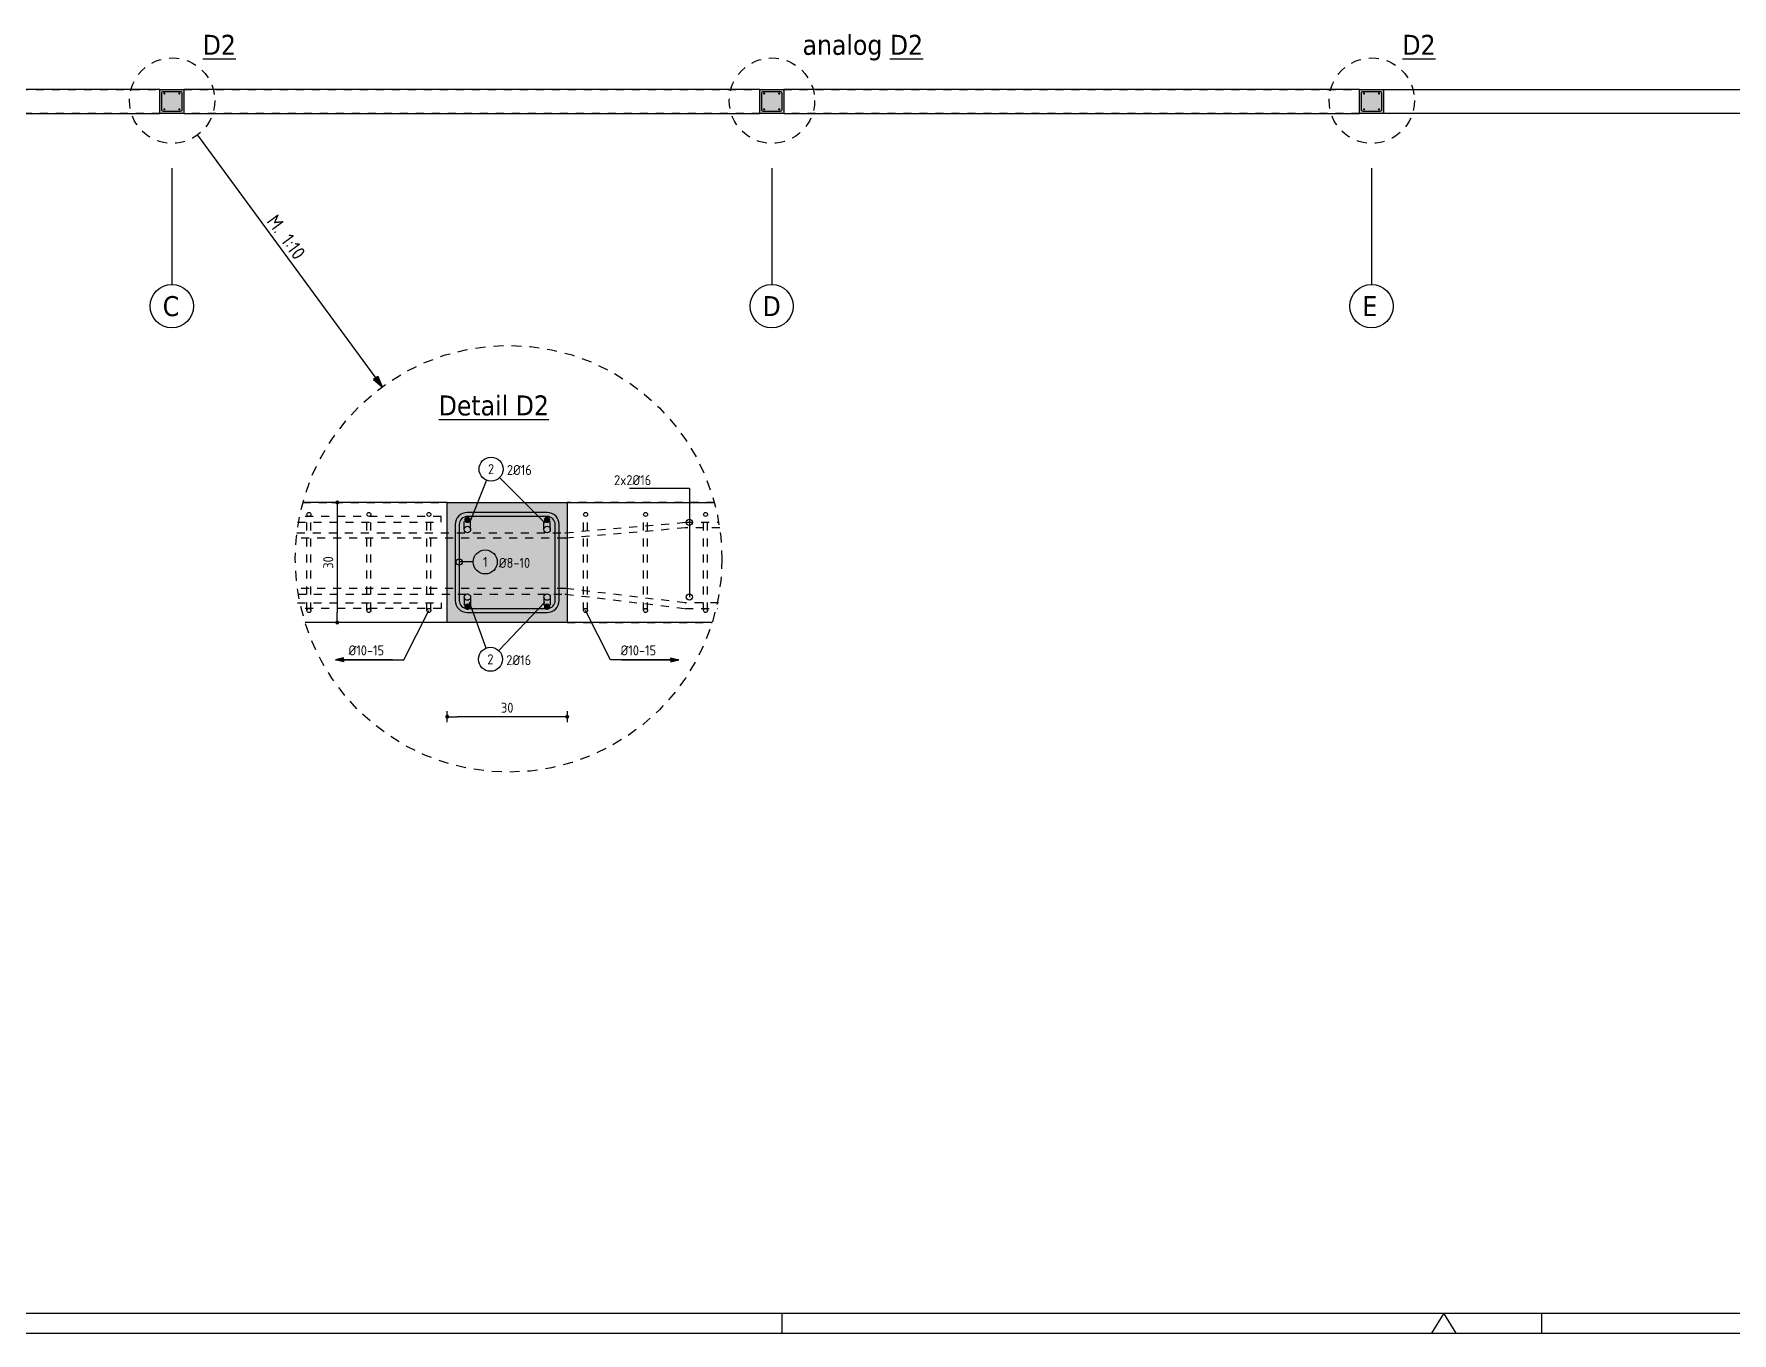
# Model space of a CAD drawing. Extents: x 29.9 to 129.4, y -19 to 13.7.
# Drawn here: x 52.05 to 73.28, y -19.01 to -2.78 of the extents above; entities that cross this region are included whole.
import ezdxf
from ezdxf.enums import TextEntityAlignment as Align

# ---------------------------------------------------------------- set-up
doc = ezdxf.new("R2010")
doc.units = 0
doc.header["$LTSCALE"] = 0.5
for name, pattern in [('AUSGEZOGEN', [1000.01, 1000, 0.01]), ('DOT', [0.175, 0.05, -0.125]), ('HIDDEN2', [0.187, 0.125, -0.062]), ('HIDDEN4', [0.12, 0.02, -0.1]), ('PUNKT', [0.175, 0.05, -0.125]), ('VERDECKT', [0.375, 0.25, -0.125])]:
    doc.linetypes.add(name, pattern=pattern)
for name, color, linetype in [('1.OG', 7, 'Continuous'), ('ACHSEN', 7, 'Continuous'), ('BETON', 7, 'Continuous'), ('Brüstung 1.OG', 7, 'Continuous'), ('Brüstung EG', 7, 'Continuous'), ('DETAIL', 7, 'Continuous'), ('DRUEBER', 7, 'Continuous'), ('grau_mittel', 7, 'Continuous'), ('HILFE', 7, 'Continuous'), ('MASSE', 7, 'Continuous'), ('OBJEKT', 7, 'Continuous'), ('RAHMEN', 7, 'Continuous'), ('RND', 7, 'Continuous'), ('SFP_Achsen', 7, 'Continuous'), ('TEXT', 7, 'Continuous')]:
    doc.layers.add(name, color=color, linetype=linetype)
doc.styles.add('helv', font='tahoma.ttf')
doc.styles.add('txt', font='isocp.shx')
doc.dimstyles.new('DOT_I', dxfattribs={"dimscale": 0.5, "dimtxt": 0.25, "dimasz": 0.25, "dimexe": 0.1, "dimexo": 0.3, "dimgap": 0.1, "dimtad": 1, "dimdec": 3, "dimzin": 3, "dimtxsty": 'txt', "dimblk": 'DOT', "dimblk1": 'DOT', "dimblk2": 'DOT', "dimsah": 1, "dimcen": 0.1, "dimse1": 1, "dimse2": 1, "dimazin": 0, "dimtfac": 1, "dimtdec": 4, "dimtix": 1, "dimtmove": 2, "dimatfit": 3, "dimfxl": 0, "dimtvp": 1, "dimtolj": 1, "dimtzin": 0, "dimarcsym": 0})

# ---------------------------------------------------------------- blocks, each defined once
blk = doc.blocks.new('Pfeillinie')
at = {"layer": 'TEXT', "linetype": 'Continuous'}
blk.add_hatch(color=7, dxfattribs=at).paths.add_polyline_path([(0, 0), (-0.8, 0.2), (-0.8, 0), (-0.8, -0.2)])
at = {"layer": 'TEXT', "color": 7, "linetype": 'Continuous'}
for p, q in [((-0.8, 0), (-0.8, 0.2)), ((-0.8, 0.2), (0, 0)), ((-0.8, 0), (-0.8, -0.2)), ((-0.8, -0.2), (0, 0))]:
    blk.add_line(p, q, dxfattribs=at)
blk = doc.blocks.new('RND_HIN')
at = {"layer": 'RND', "color": 7, "linetype": 'Continuous'}
blk.add_circle((0, 0), 0.3, dxfattribs=at)
at = {"layer": 'RND', "color": 7, "linetype": 'Continuous', "style": 'txt'}
blk.add_attdef('POSI', text='', height=0.25, dxfattribs=at).set_placement((0, 0), align=Align.MIDDLE)
blk = doc.blocks.new('DOT')
at = {"layer": 'MASSE', "color": 7, "linetype": 'Continuous'}
for p, q in [((0, 0), (-1, 0)), ((0, 0.54), (0, -0.54))]:
    blk.add_line(p, q, dxfattribs=at)
at = {"layer": 'MASSE', "color": 7, "linetype": 'Continuous', "const_width": 0.2}
blk.add_lwpolyline([(-0.1, 0, 1), (0.1, 0, 1)], format="xyb", close=True, dxfattribs=at)
blk = doc.blocks.new('*D30')
at = {"layer": 'DEFPOINTS', "color": 0, "linetype": 'AUSGEZOGEN', "transparency": 16777216}
for p in [(55.844, -8.632), (55.844, -10.132), (55.844, -10.132)]:
    blk.add_point(p, dxfattribs=at)
at = {"layer": 'MASSE', "color": 0, "linetype": 'AUSGEZOGEN', "lineweight": -2, "transparency": 16777216}
blk.add_line((55.844, -8.757), (55.844, -10.007), dxfattribs=at)
at = {"layer": 'MASSE', "color": 0, "linetype": 'AUSGEZOGEN', "lineweight": -2, "transparency": 16777216, "xscale": 0.125, "yscale": 0.125, "zscale": 0.125}
for p, rotation in [((55.844, -8.632), 90), ((55.844, -10.132), 270)]:
    blk.add_blockref('DOT', p, dxfattribs=dict(at, rotation=rotation))
at = {"layer": 'MASSE', "color": 0, "linetype": 'AUSGEZOGEN', "transparency": 16777216, "insert": (55.731, -9.382), "char_height": 0.125, "attachment_point": 5, "rotation": 90, "style": 'txt'}
blk.add_mtext('\\A1;30', dxfattribs=at)
blk = doc.blocks.new('*D31')
at = {"layer": 'DEFPOINTS', "color": 0, "linetype": 'AUSGEZOGEN', "transparency": 16777216}
for p in [(57.219, -11.309), (57.219, -11.309), (58.719, -11.309)]:
    blk.add_point(p, dxfattribs=at)
at = {"layer": 'MASSE', "color": 0, "linetype": 'AUSGEZOGEN', "lineweight": -2, "transparency": 16777216}
blk.add_line((58.594, -11.309), (57.344, -11.309), dxfattribs=at)
at = {"layer": 'MASSE', "color": 0, "linetype": 'AUSGEZOGEN', "lineweight": -2, "transparency": 16777216, "xscale": 0.125, "yscale": 0.125, "zscale": 0.125, "rotation": 180}
blk.add_blockref('DOT', (57.219, -11.309), dxfattribs=at)
at = {"layer": 'MASSE', "color": 0, "linetype": 'AUSGEZOGEN', "lineweight": -2, "transparency": 16777216, "xscale": 0.125, "yscale": 0.125, "zscale": 0.125}
blk.add_blockref('DOT', (58.719, -11.309), dxfattribs=at)
at = {"layer": 'MASSE', "color": 0, "linetype": 'AUSGEZOGEN', "transparency": 16777216, "insert": (57.969, -11.197), "char_height": 0.125, "attachment_point": 5, "style": 'txt'}
blk.add_mtext('\\A1;30', dxfattribs=at)
blk = doc.blocks.new('A1-57-0')
at = {"layer": 'RAHMEN', "color": 5}
blk.add_line((2, 0.5), (137.4, 0.5), dxfattribs=at)
at = {"layer": 'RAHMEN', "color": 7}
for p, q in [((42.9, 0), (42.9, 0.5)), ((61.9, 0), (61.9, 0.5))]:
    blk.add_line(p, q, dxfattribs=at)
at = {"layer": 'RAHMEN', "color": 7, "linetype": 'Continuous'}
for p, q in [((59.45, 0.5), (59.14, 0)), ((59.76, 0), (59.45, 0.5))]:
    blk.add_line(p, q, dxfattribs=at)
at = {"layer": 'RAHMEN'}
blk.add_line((0, 0), (137.9, 0), dxfattribs=at)

msp = doc.modelspace()

# ---------------------------------------------------------------- hatches: boundary and pattern name
at = {"layer": 'grau_mittel'}
h = msp.add_hatch(color=61, dxfattribs=at)
h.paths.add_polyline_path([(53.6257, -3.7699), (53.9257, -3.7699), (53.9257, -3.4699), (53.6257, -3.4699)])
h.paths.add_polyline_path([(61.4257, -3.4699), (61.1257, -3.4699), (61.1257, -3.7699), (61.4257, -3.7699)])
h.paths.add_polyline_path([(68.9257, -3.7699), (68.9257, -3.4699), (68.6257, -3.4699), (68.6257, -3.7699)])

# ---------------------------------------------------------------- linework, layer by layer
at = {"layer": '1.OG', "color": 7, "linetype": 'PUNKT', "lineweight": -2}
for points in [[(53.6257, -3.4699), (53.9257, -3.4699), (53.9257, -3.7699), (53.6257, -3.7699)], [(61.1257, -3.4699), (61.4257, -3.4699), (61.4257, -3.7699), (61.1257, -3.7699)], [(68.6257, -3.4699), (68.9257, -3.4699), (68.9257, -3.7699), (68.6257, -3.7699)]]:
    msp.add_lwpolyline(points, close=True, dxfattribs=at)
at = {"layer": 'ACHSEN', "color": 140, "linetype": 'AUSGEZOGEN'}
for p, q in [((53.7757, -4.4526), (53.7757, -5.9084)), ((61.2757, -4.4526), (61.2757, -5.9084)), ((68.7757, -4.4526), (68.7757, -5.9084))]:
    msp.add_line(p, q, dxfattribs=at)
at = {"layer": 'BETON', "color": 6, "linetype": 'AUSGEZOGEN', "lineweight": -2}
for points in [[(53.6257, -3.4699), (53.9257, -3.4699), (53.9257, -3.7699), (53.6257, -3.7699)], [(61.1257, -3.4699), (61.4257, -3.4699), (61.4257, -3.7699), (61.1257, -3.7699)], [(68.6257, -3.4699), (68.9257, -3.4699), (68.9257, -3.7699), (68.6257, -3.7699)], [(57.2194, -8.6319), (58.7194, -8.6319), (58.7194, -10.1319), (57.2194, -10.1319)]]:
    msp.add_lwpolyline(points, close=True, dxfattribs=at)
at = {"layer": 'Brüstung 1.OG', "color": 102, "linetype": 'DOT'}
for p, q in [((47.6757, -3.4699), (53.6257, -3.4699)), ((53.9257, -3.4699), (61.1257, -3.4699)), ((61.4257, -3.4699), (68.6257, -3.4699)), ((68.9257, -3.4699), (76.1257, -3.4699)), ((53.6257, -3.7699), (47.6757, -3.7699)), ((61.1257, -3.7699), (53.9257, -3.7699)), ((68.6257, -3.7699), (61.4257, -3.7699)), ((76.1257, -3.7699), (68.9257, -3.7699))]:
    msp.add_line(p, q, dxfattribs=at)
at = {"layer": 'Brüstung EG', "color": 102, "linetype": 'DOT'}
for p, q in [((55.414, -8.6319), (57.2194, -8.6319)), ((60.559, -8.6319), (58.7194, -8.6319)), ((57.2194, -10.1319), (55.441, -10.1319)), ((58.7194, -10.1319), (60.532, -10.1319))]:
    msp.add_line(p, q, dxfattribs=at)
at = {"layer": 'DETAIL', "color": 102, "linetype": 'VERDECKT'}
for centre, radius in [((53.7791, -3.6107), 0.5334), ((61.2791, -3.6107), 0.5334), ((68.7791, -3.6107), 0.5334), ((57.9865, -9.3357), 2.6671)]:
    msp.add_circle(centre, radius, dxfattribs=at)
at = {"layer": 'DRUEBER', "color": 7, "linetype": 'PUNKT', "lineweight": -2}
msp.add_lwpolyline([(57.2194, -8.6319), (58.7194, -8.6319), (58.7194, -10.1319), (57.2194, -10.1319)], close=True, dxfattribs=at)
at = {"layer": 'grau_mittel', "color": 61}
msp.add_solid([(57.2194, -8.6319), (58.7194, -8.6319), (57.2194, -10.1319), (58.7194, -10.1319)], dxfattribs=at)
at = {"layer": 'HILFE', "color": 102, "linetype": 'AUSGEZOGEN'}
for p, q in [((59.4984, -8.4525), (60.2462, -8.4525)), ((60.2462, -8.4525), (60.2462, -9.8138))]:
    msp.add_line(p, q, dxfattribs=at)
at = {"layer": 'OBJEKT', "color": 7, "linetype": 'AUSGEZOGEN'}
for p, q in [((53.6257, -3.4699), (47.6757, -3.4699)), ((61.1257, -3.4699), (53.9257, -3.4699)), ((68.6257, -3.4699), (61.4257, -3.4699)), ((68.9257, -3.4699), (76.1257, -3.4699)), ((47.6757, -3.7699), (53.6257, -3.7699)), ((53.9257, -3.7699), (61.1257, -3.7699)), ((61.4257, -3.7699), (68.6257, -3.7699)), ((76.1257, -3.7699), (68.9257, -3.7699)), ((57.2194, -8.6319), (55.4166, -8.6319)), ((58.7194, -8.6319), (60.5564, -8.6319)), ((57.2194, -10.1319), (55.4421, -10.1319)), ((60.5309, -10.1319), (58.7194, -10.1319))]:
    msp.add_line(p, q, dxfattribs=at)
at = {"layer": 'RND', "color": 7, "linetype": 'AUSGEZOGEN'}
msp.add_line((54.095, -4.0405), (56.4071, -7.1866), dxfattribs=at)
at = {"layer": 'RND', "color": 102, "linetype": 'AUSGEZOGEN'}
for p, q in [((57.7114, -8.3546), (57.4983, -8.8869)), ((57.8734, -8.3213), (58.4405, -8.8869)), ((57.5446, -9.3754), (57.3694, -9.3754)), ((57.7077, -10.4507), (57.4983, -9.8769)), ((57.8627, -10.4831), (58.4405, -9.8769)), ((56.5362, -10.5996), (55.8223, -10.5996)), ((59.4025, -10.5996), (60.1164, -10.5996))]:
    msp.add_line(p, q, dxfattribs=at)
at = {"layer": 'RND', "color": 7, "linetype": 'HIDDEN2'}
for p, q in [((55.4648, -9.9819), (55.4648, -8.7819)), ((55.5148, -9.9819), (55.5148, -8.7819)), ((56.2148, -9.9819), (56.2148, -8.7819)), ((56.2648, -9.9819), (56.2648, -8.7819)), ((56.9648, -9.9819), (56.9648, -8.7819)), ((57.0148, -9.9819), (57.0148, -8.7819)), ((58.924, -9.9819), (58.924, -8.7819)), ((58.974, -9.9819), (58.974, -8.7819)), ((59.674, -9.9819), (59.674, -8.7819)), ((59.724, -9.9819), (59.724, -8.7819)), ((60.424, -9.9819), (60.424, -8.7819)), ((60.474, -9.9819), (60.474, -8.7819))]:
    msp.add_line(p, q, dxfattribs=at)
at = {"layer": 'RND', "color": 7, "linetype": 'HIDDEN4'}
for p, q in [((57.4312, -8.9695), (57.4312, -8.8495)), ((57.5112, -8.9695), (57.5112, -8.8495)), ((58.4275, -8.9695), (58.4275, -8.8495)), ((58.5075, -8.9695), (58.5075, -8.8495)), ((57.4312, -9.8142), (57.4312, -9.9342)), ((57.5112, -9.8142), (57.5112, -9.9342)), ((58.4275, -9.8142), (58.4275, -9.9342)), ((58.5075, -9.8142), (58.5075, -9.9342))]:
    msp.add_line(p, q, dxfattribs=at)
at = {"layer": 'RND', "color": 1, "linetype": 'AUSGEZOGEN', "lineweight": -2}
for points in [[(53.6707, -3.4949), (53.8807, -3.4949, -0.4142136), (53.9007, -3.5149), (53.9007, -3.7249, -0.4142136), (53.8807, -3.7449), (53.6707, -3.7449, -0.4142136), (53.6507, -3.7249), (53.6507, -3.5149, -0.4142136)], [(61.1707, -3.4949), (61.3807, -3.4949, -0.4142136), (61.4007, -3.5149), (61.4007, -3.7249, -0.4142136), (61.3807, -3.7449), (61.1707, -3.7449, -0.4142136), (61.1507, -3.7249), (61.1507, -3.5149, -0.4142136)], [(68.6707, -3.4949), (68.8807, -3.4949, -0.4142136), (68.9007, -3.5149), (68.9007, -3.7249, -0.4142136), (68.8807, -3.7449), (68.6707, -3.7449, -0.4142136), (68.6507, -3.7249), (68.6507, -3.5149, -0.4142136)]]:
    msp.add_lwpolyline(points, format="xyb", close=True, dxfattribs=at)
at = {"layer": 'RND', "color": 7, "linetype": 'AUSGEZOGEN'}
for points, const_width in [([(53.6745, -3.5209, 1), (53.6885, -3.5209, 1)], 0.014), ([(53.8629, -3.5209, 1), (53.8769, -3.5209, 1)], 0.014), ([(61.1745, -3.5209, 1), (61.1885, -3.5209, 1)], 0.014), ([(61.3629, -3.5209, 1), (61.3769, -3.5209, 1)], 0.014), ([(68.6745, -3.5209, 1), (68.6885, -3.5209, 1)], 0.014), ([(68.8629, -3.5209, 1), (68.8769, -3.5209, 1)], 0.014), ([(53.6745, -3.7189, 1), (53.6885, -3.7189, 1)], 0.014), ([(53.8629, -3.7189, 1), (53.8769, -3.7189, 1)], 0.014), ([(61.1745, -3.7189, 1), (61.1885, -3.7189, 1)], 0.014), ([(61.3629, -3.7189, 1), (61.3769, -3.7189, 1)], 0.014), ([(68.6745, -3.7189, 1), (68.6885, -3.7189, 1)], 0.014), ([(68.8629, -3.7189, 1), (68.8769, -3.7189, 1)], 0.014), ([(57.4512, -8.8495, 1), (57.4912, -8.8495, 1)], 0.04), ([(58.4875, -8.8495, -1), (58.4475, -8.8495, -1)], 0.04), ([(57.4512, -9.9342, -1), (57.4912, -9.9342, -1)], 0.04), ([(58.4875, -9.9342, 1), (58.4475, -9.9342, 1)], 0.04)]:
    msp.add_lwpolyline(points, format="xyb", close=True, dxfattribs=dict(at, const_width=const_width))
at = {"layer": 'RND', "color": 7, "linetype": 'HIDDEN2'}
for points in [[(55.3394, -9.0099), (58.6896, -9.0099, 0.021616), (58.6982, -9.0096), (60.1939, -8.8799), (60.6143, -8.8799)], [(60.6255, -8.9499), (60.2013, -8.9499, 0.021616), (60.1926, -8.9503), (58.7013, -9.0796, -0.0216088), (58.6926, -9.0799), (55.3317, -9.08)], [(60.6104, -9.8869), (60.2013, -9.8869, -0.021616), (60.1926, -9.8865), (58.7013, -9.7072, 0.0216088), (58.6926, -9.7069), (55.3422, -9.7068)], [(55.3524, -9.7769), (58.6896, -9.7769, -0.021616), (58.6982, -9.7772), (60.1939, -9.9569), (60.5966, -9.9569)]]:
    msp.add_lwpolyline(points, format="xyb", dxfattribs=at)
for points in [[(55.3474, -8.8772), (57.1441, -8.8772), (57.1441, -8.8069), (55.3586, -8.8069)], [(55.3474, -9.8865), (57.1441, -9.8865), (57.1441, -9.9569), (55.3586, -9.9569)]]:
    msp.add_lwpolyline(points, dxfattribs=at)
at = {"layer": 'RND', "color": 1, "linetype": 'AUSGEZOGEN'}
for points in [[(57.4694, -10.0069), (58.4694, -10.0069, 0.4142136), (58.6194, -9.8569), (58.6194, -8.9069, 0.4142136), (58.4694, -8.7569), (57.4694, -8.7569, 0.4142136), (57.3194, -8.9069), (57.3194, -9.8569, 0.4142136)], [(57.4694, -9.9569), (58.4694, -9.9569, 0.4142136), (58.5694, -9.8569), (58.5694, -8.9069, 0.4142136), (58.4694, -8.8069), (57.4694, -8.8069, 0.4142136), (57.3694, -8.9069), (57.3694, -9.8569, 0.4142136)]]:
    msp.add_lwpolyline(points, format="xyb", close=True, dxfattribs=at)
at = {"layer": 'RND', "color": 102, "linetype": 'AUSGEZOGEN'}
for points in [[(55.8223, -10.5996), (56.677, -10.5996), (56.9898, -9.9819)], [(60.1164, -10.5996), (59.2617, -10.5996), (58.949, -9.9819)]]:
    msp.add_lwpolyline(points, dxfattribs=at)
at = {"layer": 'RND', "color": 7, "linetype": 'AUSGEZOGEN'}
for centre, radius in [((55.4898, -8.7819), 0.025), ((56.2398, -8.7819), 0.025), ((56.9898, -8.7819), 0.025), ((58.949, -8.7819), 0.025), ((59.699, -8.7819), 0.025), ((60.2462, -8.8799), 0.04), ((60.449, -8.7819), 0.025), ((57.4712, -8.9695), 0.04), ((58.4675, -8.9695), 0.04), ((57.3694, -9.3754), 0.04), ((55.4898, -9.9819), 0.025), ((56.2398, -9.9819), 0.025), ((56.9898, -9.9819), 0.025), ((57.4712, -9.8142), 0.04), ((58.4675, -9.8142), 0.04), ((58.949, -9.9819), 0.025), ((59.699, -9.9819), 0.025), ((60.2462, -9.8138), 0.04), ((60.449, -9.9819), 0.025)]:
    msp.add_circle(centre, radius, dxfattribs=at)
at = {"layer": 'SFP_Achsen', "color": 7, "linetype": 'AUSGEZOGEN'}
for centre in [(53.7757, -6.1789), (61.2757, -6.1789), (68.7757, -6.1789)]:
    msp.add_circle(centre, 0.2705, dxfattribs=at)

# ---------------------------------------------------------------- block references
at = {"layer": 'RAHMEN', "color": 7, "linetype": 'AUSGEZOGEN', "xscale": 0.5, "yscale": 0.5, "zscale": 0.5}
msp.add_blockref('A1-57-0', (39.9553, -19.0109), dxfattribs=at)
at = {"layer": 'RND', "color": 7, "linetype": 'AUSGEZOGEN', "xscale": 0.175, "yscale": 0.175, "zscale": 0.175, "rotation": 306.3126209016234}
msp.add_blockref('Pfeillinie', (56.4071, -7.1866), dxfattribs=at)
at = {"layer": 'RND', "color": 7, "linetype": 'AUSGEZOGEN', "xscale": 0.5, "yscale": 0.5, "zscale": 0.5}
for p, values in [((57.7672, -8.2153), {'POSI': '2'}), ((57.6946, -9.3754), {'POSI': '1'}), ((57.7592, -10.5916), {'POSI': '2'})]:
    msp.add_blockref('RND_HIN', p, dxfattribs=at).add_auto_attribs(values)
at = {"layer": 'RND', "color": 102, "linetype": 'AUSGEZOGEN', "yscale": 0.125, "zscale": 0.125}
for p, xscale in [((55.8223, -10.5996), -0.125), ((60.1164, -10.5996), 0.125)]:
    msp.add_blockref('Pfeillinie', p, dxfattribs=dict(at, xscale=xscale))

# ---------------------------------------------------------------- texts
at = {"layer": 'RND', "color": 1, "linetype": 'AUSGEZOGEN', "style": 'txt'}
msp.add_text('M. 1:10', height=0.175, rotation=306.31262, dxfattribs=at).set_placement((55.0931, -5.3986), align=Align.BOTTOM_CENTER)
at = {"layer": 'SFP_Achsen', "color": 6, "linetype": 'AUSGEZOGEN', "style": 'helv'}
for s, p in [('C', (53.6616, -6.3033)), ('D', (61.1616, -6.3033)), ('E', (68.6616, -6.3033))]:
    msp.add_text(s, height=0.25, dxfattribs=at).set_placement(p)
at = {"layer": 'TEXT', "color": 6, "linetype": 'AUSGEZOGEN', "style": 'helv'}
for s, p in [('%%UD2', (54.162, -3.038)), ('analog %%UD2', (61.662, -3.038)), ('%%UD2', (69.162, -3.038)), ('%%UDetail D2', (57.1129, -7.5442))]:
    msp.add_text(s, height=0.25, dxfattribs=at).set_placement(p)
at = {"layer": 'TEXT', "color": 7, "linetype": 'AUSGEZOGEN', "style": 'txt'}
for s, p in [('2%%C16', (57.9653, -8.2886)), ('2x2%%C16', (59.3053, -8.4152)), ('%%C8-10', (57.864, -9.4494)), ('%%C10-15', (55.9848, -10.5427)), ('2%%C16', (57.9573, -10.6649)), ('%%C10-15', (59.3859, -10.5427))]:
    msp.add_text(s, height=0.125, dxfattribs=at).set_placement(p)

# ---------------------------------------------------------------- dimensions: what is measured, and where the dimension line sits
at = {"layer": 'MASSE', "color": 7, "linetype": 'AUSGEZOGEN'}
dim = msp.add_linear_dim(base=(55.8439, -10.1319), p1=(55.8439, -8.6319), p2=(55.8439, -10.1319), angle=90, dimstyle='DOT_I', override={"dimdec": 0, "dimlfac": 20}, dxfattribs=at)
dim.commit()
dim.dimension.update_dxf_attribs({"geometry": '*D30', "text_midpoint": (55.7314, -9.3819)})
dim = msp.add_linear_dim(base=(57.2194, -11.3094), p1=(58.7194, -11.3094), p2=(57.2194, -11.3094), dimstyle='DOT_I', override={"dimdec": 0, "dimlfac": 20}, dxfattribs=at)
dim.commit()
dim.dimension.update_dxf_attribs({"geometry": '*D31', "text_midpoint": (57.9694, -11.1969)})

doc.saveas('drawing.dxf')
